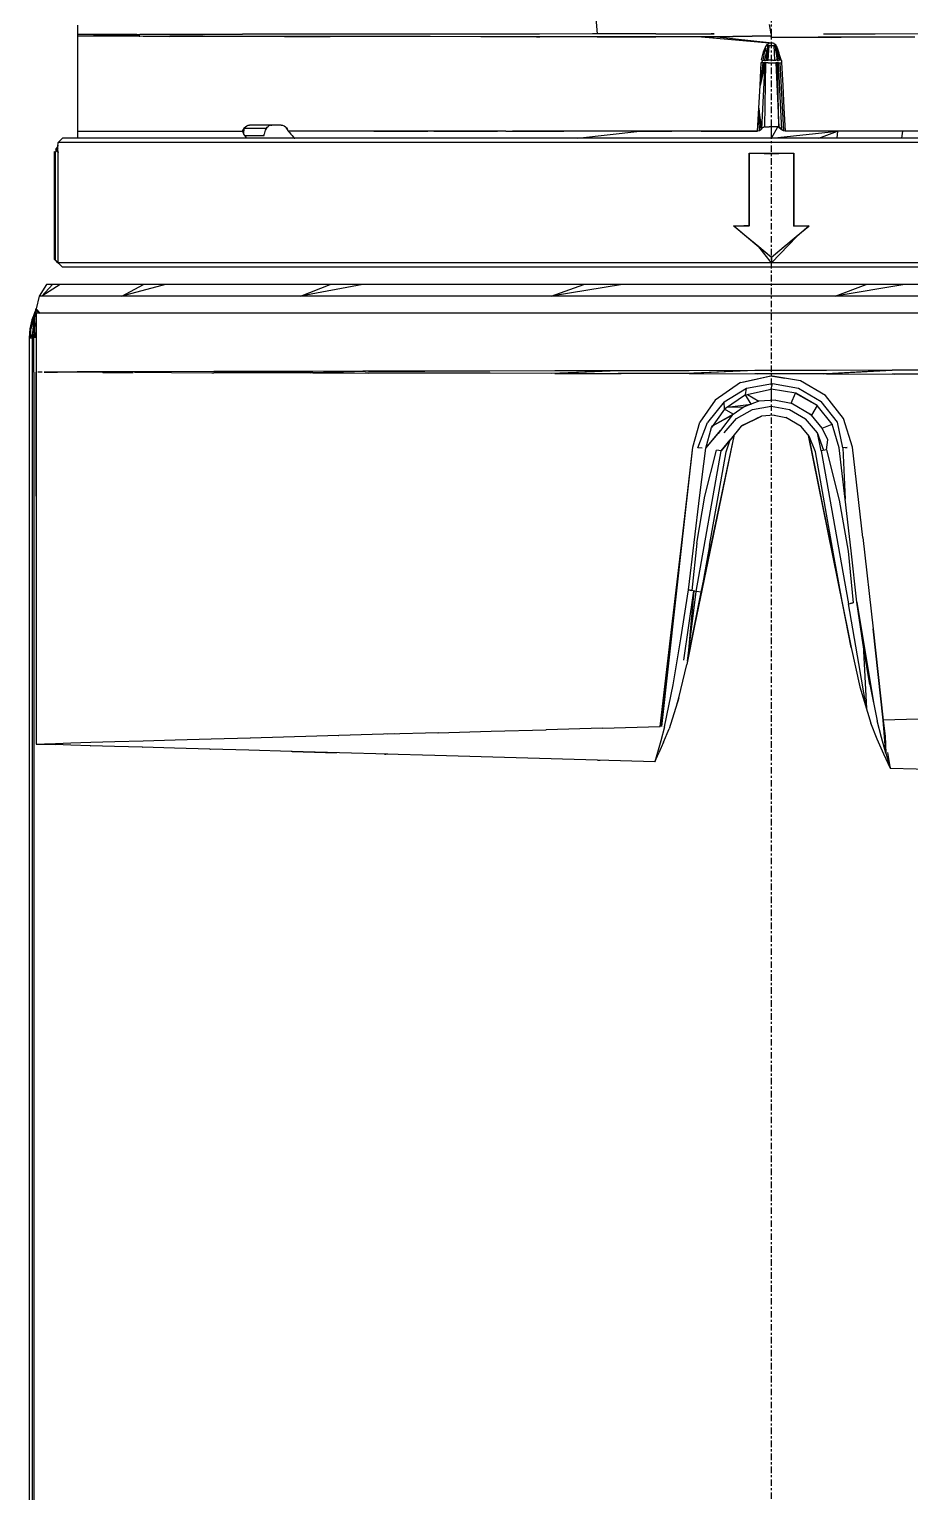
# Model space of a CAD drawing. Header units: millimetres. Extents: x -57554 to 16546, y 2142 to 98430.
# Drawn here: x -16935 to -16533, y 75720 to 76388 of the extents above; entities that cross this region are included whole.
import ezdxf

# ---------------------------------------------------------------- set-up
doc = ezdxf.new("R2010")
doc.units = ezdxf.units.MM
doc.linetypes.add('DXK_LINE_DOT3', pattern=[5.9187, 2.979, -0.9799, 0.9799, -0.9799])

msp = doc.modelspace()

# ---------------------------------------------------------------- linework, layer by layer
at = {"color": 1, "linetype": 'DXK_LINE_DOT3'}
msp.add_line((-16596.37, 71792.5), (-16596.37, 84292.5), dxfattribs=at)
at = {"color": 2, "linetype": 'Continuous'}
for p, q in [((-16913.37, 76389.99), (-16913.37, 76338.4)), ((-16676.5, 76393.23), (-16675.95, 76386.04)), ((-16596.49, 76386.12), (-16597.18, 76390.41)), ((-16906.08, 76385.79), (-16913.37, 76385.79)), ((-16896.7, 76384.98), (-16913.37, 76385)), ((-16897.7, 76385.8), (-16906.97, 76385.79)), ((-16906.03, 76385.79), (-16896.62, 76385.8)), ((-16896.51, 76385.8), (-16897.7, 76385.8)), ((-16884.81, 76384.96), (-16897.05, 76384.98)), ((-16886.27, 76385.81), (-16896.51, 76385.8)), ((-16896.51, 76385.8), (-16885.04, 76385.81)), ((-16886.27, 76385.81), (-16884.87, 76385.81)), ((-16885.12, 76384.96), (-16884.81, 76384.96)), ((-16885.04, 76385.81), (-16884.87, 76385.81)), ((-16871.43, 76385.83), (-16884.87, 76385.81)), ((-16871.51, 76384.95), (-16884.81, 76384.96)), ((-16883.35, 76384.96), (-16871.09, 76384.95)), ((-16871.16, 76385.83), (-16872.76, 76385.83)), ((-16871.09, 76384.95), (-16871.51, 76384.95)), ((-16857.28, 76385.85), (-16871.16, 76385.83)), ((-16871.16, 76385.83), (-16855.88, 76385.85)), ((-16855.43, 76384.93), (-16871.09, 76384.95)), ((-16855.49, 76385.85), (-16857.28, 76385.85)), ((-16855.43, 76384.93), (-16855.97, 76384.93)), ((-16838.02, 76385.87), (-16855.88, 76385.85)), ((-16855.49, 76385.85), (-16838.51, 76385.87)), ((-16837.95, 76384.91), (-16855.43, 76384.93)), ((-16838.51, 76385.87), (-16838.02, 76385.87)), ((-16819.44, 76385.89), (-16838.02, 76385.87)), ((-16819.53, 76384.89), (-16837.95, 76384.91)), ((-16797.93, 76384.86), (-16826.35, 76384.9)), ((-16818.81, 76385.89), (-16820.84, 76385.89)), ((-16797.99, 76385.91), (-16818.81, 76385.89)), ((-16818.74, 76384.89), (-16802.74, 76384.87)), ((-16802.74, 76384.87), (-16797.93, 76384.86)), ((-16797.99, 76385.91), (-16800.15, 76385.91)), ((-16776.74, 76385.93), (-16797.99, 76385.91)), ((-16775.75, 76384.83), (-16797.93, 76384.86)), ((-16775.81, 76385.94), (-16778, 76385.93)), ((-16752.3, 76384.81), (-16776.82, 76384.84)), ((-16753.4, 76385.96), (-16775.81, 76385.94)), ((-16752.34, 76385.96), (-16754.55, 76385.96)), ((-16728.97, 76385.99), (-16752.34, 76385.96)), ((-16727.7, 76384.78), (-16752.3, 76384.81)), ((-16727.74, 76385.99), (-16729.97, 76385.99)), ((-16727.7, 76384.78), (-16729.05, 76384.78)), ((-16702.24, 76386.01), (-16727.74, 76385.99)), ((-16703.67, 76384.75), (-16727.7, 76384.78)), ((-16675.93, 76384.72), (-16720.86, 76384.77)), ((-16703.67, 76384.75), (-16702.21, 76384.75)), ((-16677.49, 76386.04), (-16702.24, 76386.01)), ((-16649.13, 76386.07), (-16678.13, 76386.04)), ((-16649.13, 76384.69), (-16677.54, 76384.72)), ((-16675.93, 76384.72), (-16659.82, 76384.7)), ((-16659.82, 76384.7), (-16649.13, 76384.69)), ((-16649.13, 76386.07), (-16623.96, 76386.09)), ((-16649.13, 76386.07), (-16623.96, 76386.09)), ((-16623.76, 76384.66), (-16649.13, 76384.69)), ((-16622.53, 76384.66), (-16628.26, 76384.67)), ((-16628.26, 76384.67), (-16597.38, 76382.01)), ((-16623.96, 76386.09), (-16622.53, 76386.09)), ((-16622.53, 76386.09), (-16623.95, 76386.09)), ((-16623.76, 76384.66), (-16622.53, 76384.66)), ((-16596.49, 76385.14), (-16622.71, 76384.68)), ((-16622.53, 76384.66), (-16596.49, 76385.14)), ((-16597.38, 76382.01), (-16622.53, 76384.66)), ((-16596.49, 76386.12), (-16596.37, 76386.12)), ((-16596.49, 76386.12), (-16596.49, 76385.64)), ((-16596.49, 76385.64), (-16596.49, 76385.14)), ((-16596.49, 76384.63), (-16596.49, 76385.14)), ((-16596.49, 76384.63), (-16596.37, 76384.63)), ((-16596.37, 76385.64), (-16596.37, 76386.12)), ((-16596.37, 76385.14), (-16596.37, 76385.64)), ((-16596.37, 76384.63), (-16596.37, 76385.14)), ((-16596.37, 76384.63), (-16574.93, 76384.61)), ((-16572.54, 76384.6), (-16574.93, 76384.61)), ((-16574.93, 76384.61), (-16564.48, 76384.59)), ((-16572.58, 76386.14), (-16548.93, 76386.16)), ((-16553.05, 76384.58), (-16572.54, 76384.6)), ((-16548.84, 76384.58), (-16553.05, 76384.58)), ((-16530.87, 76384.56), (-16553.05, 76384.58)), ((-16548.93, 76386.16), (-16525.54, 76386.19)), ((-16600.86, 76374.18), (-16599.97, 76377.91)), ((-16600.16, 76374.06), (-16599.11, 76380.07)), ((-16599.97, 76377.91), (-16599.11, 76380.07)), ((-16599.56, 76373.96), (-16598.64, 76377.51)), ((-16599.11, 76380.07), (-16598.22, 76381.3)), ((-16598.64, 76377.51), (-16599.11, 76380.07)), ((-16598.64, 76377.51), (-16598.8, 76374.01)), ((-16598.21, 76379.6), (-16598.64, 76377.51)), ((-16598.34, 76374.06), (-16598.21, 76379.6)), ((-16598.07, 76381.14), (-16598.22, 76381.3)), ((-16598.22, 76381.3), (-16598.21, 76379.6)), ((-16598.22, 76381.3), (-16598.04, 76381.3)), ((-16597.93, 76380.97), (-16598.07, 76381.14)), ((-16598.04, 76381.3), (-16597.8, 76381.53)), ((-16597.79, 76380.81), (-16597.93, 76380.97)), ((-16597.82, 76374.06), (-16597.46, 76380.81)), ((-16597.8, 76381.53), (-16597.56, 76381.75)), ((-16597.79, 76380.81), (-16597.68, 76380.81)), ((-16597.68, 76380.81), (-16597.57, 76380.81)), ((-16597.46, 76380.81), (-16597.57, 76380.81)), ((-16597.56, 76381.75), (-16597.33, 76381.96)), ((-16597.46, 76380.81), (-16596.73, 76380.81)), ((-16597.33, 76381.96), (-16597.38, 76382.01)), ((-16597.38, 76382.01), (-16596.71, 76382.01)), ((-16596.73, 76380.81), (-16596.01, 76380.81)), ((-16596.71, 76382.01), (-16596.37, 76382.01)), ((-16596.37, 76382.01), (-16596.03, 76382.01)), ((-16596.03, 76382.01), (-16595.36, 76382.01)), ((-16596.01, 76380.81), (-16595.28, 76380.81)), ((-16595.36, 76382.01), (-16595.41, 76381.96)), ((-16595.41, 76381.96), (-16595.18, 76381.75)), ((-16595.17, 76380.81), (-16595.28, 76380.81)), ((-16595.28, 76380.81), (-16594.92, 76374.06)), ((-16595.18, 76381.75), (-16594.94, 76381.53)), ((-16595.17, 76380.81), (-16595.06, 76380.81)), ((-16595.06, 76380.81), (-16594.95, 76380.81)), ((-16594.95, 76380.81), (-16594.81, 76380.97)), ((-16594.94, 76381.53), (-16594.7, 76381.3)), ((-16594.81, 76380.97), (-16594.67, 76381.14)), ((-16594.81, 76380.97), (-16594.47, 76379.38)), ((-16594.7, 76381.3), (-16594.62, 76381.21)), ((-16594.52, 76381.3), (-16594.67, 76381.14)), ((-16594.67, 76381.14), (-16594.62, 76381.21)), ((-16594.67, 76381.14), (-16592.58, 76374.06)), ((-16594.67, 76381.14), (-16594.22, 76378.09)), ((-16593.18, 76373.96), (-16594.67, 76381.14)), ((-16594.62, 76381.21), (-16594.52, 76381.3)), ((-16594.61, 76381.2), (-16593.75, 76379.73)), ((-16594.47, 76379.38), (-16594.04, 76377.17)), ((-16594.04, 76377.17), (-16594.47, 76379.3)), ((-16593.61, 76373.91), (-16594.04, 76377.17)), ((-16593.75, 76379.73), (-16593, 76377.48)), ((-16591.88, 76374.18), (-16593, 76377.48)), ((-16601.55, 76362.5), (-16601, 76372.94)), ((-16600.27, 76372.91), (-16601.55, 76362.5)), ((-16599.65, 76372.89), (-16601.55, 76362.5)), ((-16599.21, 76372.89), (-16601.55, 76362.5)), ((-16601, 76372.94), (-16600.27, 76372.91)), ((-16601, 76372.94), (-16600.55, 76372.94)), ((-16600.86, 76374.18), (-16600.16, 76374.06)), ((-16600.8, 76342.72), (-16599.21, 76372.89)), ((-16600.55, 76372.94), (-16600.52, 76373.33)), ((-16600.52, 76373.33), (-16600.49, 76373.72)), ((-16600.49, 76373.72), (-16600.43, 76374.11)), ((-16599.65, 76372.89), (-16600.27, 76372.91)), ((-16600.16, 76374.06), (-16599.56, 76373.96)), ((-16599.21, 76372.89), (-16599.65, 76372.89)), ((-16599.07, 76372.9), (-16599.58, 76343.55)), ((-16599.56, 76373.96), (-16599.13, 76373.91)), ((-16599.21, 76372.89), (-16599.07, 76372.9)), ((-16598.8, 76374.01), (-16599.13, 76373.91)), ((-16598.89, 76372.89), (-16599.07, 76372.9)), ((-16598.66, 76372.89), (-16598.89, 76372.89)), ((-16598.8, 76374.01), (-16598.34, 76374.06)), ((-16598.41, 76372.88), (-16598.66, 76372.89)), ((-16598.14, 76372.87), (-16598.41, 76372.88)), ((-16598.34, 76374.06), (-16597.82, 76374.06)), ((-16597.85, 76372.86), (-16598.14, 76372.87)), ((-16597.85, 76372.86), (-16596.86, 76372.87)), ((-16596.85, 76374.08), (-16597.82, 76374.06)), ((-16596.86, 76372.87), (-16595.87, 76372.87)), ((-16595.89, 76374.08), (-16596.85, 76374.08)), ((-16595.89, 76374.08), (-16594.92, 76374.06)), ((-16595.87, 76372.87), (-16594.88, 76372.86)), ((-16594.92, 76374.06), (-16594.4, 76374.06)), ((-16594.88, 76372.86), (-16594.6, 76372.87)), ((-16594.6, 76372.87), (-16594.33, 76372.88)), ((-16593.94, 76374.01), (-16594.4, 76374.06)), ((-16594.08, 76372.89), (-16594.33, 76372.88)), ((-16594.33, 76372.88), (-16592.97, 76343.51)), ((-16593.85, 76372.89), (-16594.08, 76372.89)), ((-16593.61, 76373.91), (-16593.94, 76374.01)), ((-16593.67, 76372.9), (-16593.85, 76372.89)), ((-16593.52, 76372.89), (-16593.67, 76372.9)), ((-16593.61, 76373.91), (-16593.18, 76373.96)), ((-16592.97, 76343.51), (-16593.52, 76372.89)), ((-16593.09, 76372.89), (-16593.52, 76372.89)), ((-16592.58, 76374.06), (-16593.18, 76373.96)), ((-16593.09, 76372.89), (-16592.47, 76372.91)), ((-16591.53, 76342.19), (-16593.09, 76372.89)), ((-16592.58, 76374.06), (-16591.88, 76374.18)), ((-16592.47, 76372.91), (-16591.74, 76372.94)), ((-16592.47, 76372.91), (-16590.9, 76341.78)), ((-16591.88, 76374.18), (-16591.82, 76373.78)), ((-16591.82, 76373.78), (-16591.77, 76373.37)), ((-16591.77, 76373.37), (-16591.74, 76372.94)), ((-16591.74, 76372.94), (-16591.19, 76362.5)), ((-16602.1, 76352.06), (-16601.55, 76362.5)), ((-16591.19, 76362.5), (-16590.64, 76352.06)), ((-16602.64, 76341.62), (-16602.1, 76352.06)), ((-16601.83, 76341.78), (-16602.1, 76352.06)), ((-16602.1, 76352.06), (-16601.21, 76342.19)), ((-16600.8, 76342.72), (-16602.1, 76352.06)), ((-16590.64, 76352.06), (-16590.09, 76341.62)), ((-16837.93, 76341.62), (-16837.58, 76342.41)), ((-16837.66, 76340.98), (-16837.58, 76342.41)), ((-16837.58, 76342.41), (-16837.15, 76343.08)), ((-16837.58, 76342.41), (-16837.19, 76343.02)), ((-16837.31, 76340.32), (-16837.19, 76343.02)), ((-16837.15, 76343.08), (-16837.19, 76343.02)), ((-16837.19, 76343.02), (-16827.03, 76343.03)), ((-16837.15, 76343.08), (-16836.64, 76343.64)), ((-16836.64, 76343.64), (-16836.05, 76344.06)), ((-16836.05, 76344.06), (-16835.43, 76344.31)), ((-16835.43, 76344.31), (-16834.81, 76344.4)), ((-16820.3, 76344.4), (-16834.81, 76344.4)), ((-16827.33, 76342.56), (-16827.59, 76342.05)), ((-16827.03, 76343.03), (-16827.33, 76342.56)), ((-16827.03, 76343.03), (-16826.68, 76343.43)), ((-16826.68, 76343.43), (-16826.31, 76343.77)), ((-16826.31, 76343.77), (-16825.9, 76344.04)), ((-16825.48, 76344.24), (-16825.9, 76344.04)), ((-16825.04, 76344.36), (-16825.48, 76344.24)), ((-16825.04, 76344.36), (-16824.59, 76344.4)), ((-16820.3, 76344.4), (-16819.64, 76344.31)), ((-16819.64, 76344.31), (-16818.99, 76344.06)), ((-16818.99, 76344.06), (-16818.38, 76343.64)), ((-16818.38, 76343.64), (-16817.86, 76343.08)), ((-16817.82, 76343.02), (-16817.86, 76343.08)), ((-16817.86, 76343.08), (-16817.43, 76342.41)), ((-16817.43, 76342.41), (-16817.82, 76343.02)), ((-16817.09, 76341.62), (-16817.43, 76342.41)), ((-16601.21, 76342.19), (-16601.83, 76341.78)), ((-16600.8, 76342.72), (-16601.21, 76342.19)), ((-16600.8, 76342.72), (-16600.63, 76342.98)), ((-16600.63, 76342.98), (-16600.41, 76343.2)), ((-16600.41, 76343.2), (-16600.12, 76343.39)), ((-16600.12, 76343.39), (-16599.95, 76343.46)), ((-16599.95, 76343.46), (-16599.77, 76343.51)), ((-16599.58, 76343.55), (-16599.77, 76343.51)), ((-16599.39, 76343.56), (-16599.58, 76343.55)), ((-16599.39, 76343.56), (-16597.38, 76343.54)), ((-16595.36, 76343.54), (-16597.38, 76343.54)), ((-16596.37, 76338.4), (-16593.35, 76343.56)), ((-16596.37, 76338.4), (-16596.37, 76343.54)), ((-16593.35, 76343.56), (-16595.36, 76343.54)), ((-16591.53, 76342.19), (-16593.35, 76343.56)), ((-16593.35, 76343.56), (-16593.16, 76343.55)), ((-16593.16, 76343.55), (-16592.97, 76343.51)), ((-16592.97, 76343.51), (-16592.79, 76343.46)), ((-16592.79, 76343.46), (-16592.62, 76343.39)), ((-16592.62, 76343.39), (-16592.33, 76343.2)), ((-16592.11, 76342.98), (-16592.33, 76343.2)), ((-16591.94, 76342.72), (-16592.11, 76342.98)), ((-16591.53, 76342.19), (-16591.94, 76342.72)), ((-16590.9, 76341.78), (-16591.53, 76342.19)), ((-16922.33, 76334.59), (-16922.19, 76336.4)), ((-16922.19, 76336.4), (-16920.19, 76338.4)), ((-16270.55, 76336.4), (-16922.19, 76336.4)), ((-16865.88, 76338.4), (-16920.19, 76338.4)), ((-16913.37, 76341.62), (-16837.93, 76341.62)), ((-16814.39, 76338.4), (-16865.88, 76338.4)), ((-16837.66, 76340.98), (-16837.93, 76341.62)), ((-16837.31, 76340.32), (-16837.66, 76340.98)), ((-16836.89, 76339.66), (-16837.31, 76340.32)), ((-16836.89, 76339.66), (-16828.12, 76339.66)), ((-16836.04, 76338.4), (-16836.89, 76339.66)), ((-16828.12, 76339.66), (-16828.07, 76340.29)), ((-16827.96, 76340.9), (-16828.07, 76340.29)), ((-16827.8, 76341.49), (-16827.96, 76340.9)), ((-16827.59, 76342.05), (-16827.8, 76341.49)), ((-16793.56, 76341.62), (-16817.09, 76341.62)), ((-16817.09, 76341.62), (-16816.44, 76340.98)), ((-16816.44, 76340.98), (-16815.85, 76340.32)), ((-16815.85, 76340.32), (-16815.33, 76339.66)), ((-16815.33, 76339.66), (-16814.39, 76338.4)), ((-16814.39, 76338.4), (-16814.03, 76338.4)), ((-16780.36, 76338.4), (-16814.03, 76338.4)), ((-16780.36, 76338.4), (-16813.7, 76338.4)), ((-16786.53, 76341.62), (-16803.59, 76341.62)), ((-16768.56, 76341.62), (-16786.53, 76341.62)), ((-16780.03, 76338.4), (-16780.36, 76338.4)), ((-16743.02, 76338.4), (-16780.03, 76338.4)), ((-16742.75, 76338.4), (-16779.74, 76338.4)), ((-16777.92, 76341.62), (-16753.23, 76341.62)), ((-16753.23, 76341.62), (-16768.56, 76341.62)), ((-16742.21, 76341.62), (-16753.23, 76341.62)), ((-16750.55, 76341.62), (-16721.5, 76341.62)), ((-16703.04, 76338.4), (-16742.75, 76338.4)), ((-16702.84, 76338.4), (-16742.5, 76338.4)), ((-16717.67, 76341.62), (-16742.21, 76341.62)), ((-16717.67, 76341.62), (-16714.69, 76341.62)), ((-16717.67, 76341.62), (-16691.21, 76341.62)), ((-16685.96, 76341.62), (-16714.69, 76341.62)), ((-16661.15, 76338.4), (-16702.84, 76338.4)), ((-16661.03, 76338.4), (-16702.65, 76338.4)), ((-16656.48, 76341.62), (-16691.21, 76341.62)), ((-16680.35, 76341.62), (-16685.96, 76341.62)), ((-16684.98, 76338.4), (-16656.48, 76341.62)), ((-16618.09, 76338.4), (-16661.03, 76338.4)), ((-16618.09, 76338.4), (-16660.91, 76338.4)), ((-16660.09, 76341.62), (-16641.83, 76341.62)), ((-16641.83, 76341.62), (-16656.48, 76341.62)), ((-16626.56, 76341.62), (-16641.83, 76341.62)), ((-16628.4, 76341.62), (-16602.64, 76341.62)), ((-16602.64, 76341.62), (-16626.56, 76341.62)), ((-16574.73, 76338.4), (-16618.01, 76338.4)), ((-16601.83, 76341.78), (-16602.64, 76341.62)), ((-16596.37, 76338.4), (-16566.18, 76341.62)), ((-16590.09, 76341.62), (-16590.9, 76341.78)), ((-16375.65, 76341.62), (-16590.09, 76341.62)), ((-16574.64, 76338.4), (-16566.18, 76341.62)), ((-16489.9, 76338.4), (-16574.64, 76338.4)), ((-16566.18, 76341.62), (-16566.48, 76338.4)), ((-16536.79, 76338.4), (-16536.26, 76341.62)), ((-16923.87, 76282.9), (-16923.87, 76332.3)), ((-16923.47, 76331.9), (-16923.87, 76332.3)), ((-16923.47, 76282.59), (-16923.47, 76331.9)), ((-16923.37, 76331.88), (-16923.36, 76332.03)), ((-16923.37, 76282.5), (-16923.37, 76331.88)), ((-16922.83, 76333.7), (-16923.36, 76333.23)), ((-16923.27, 76333.07), (-16923.36, 76333.23)), ((-16923.27, 76332.32), (-16923.36, 76332.03)), ((-16923.32, 76332.18), (-16923.36, 76332.03)), ((-16923.27, 76332.32), (-16923.32, 76332.18)), ((-16923.27, 76333.07), (-16923.17, 76332.91)), ((-16923.27, 76332.32), (-16923.11, 76332.58)), ((-16922.78, 76332.52), (-16923.27, 76332.32)), ((-16923.2, 76332.46), (-16923.27, 76332.32)), ((-16923.11, 76332.58), (-16923.2, 76332.46)), ((-16923.17, 76332.91), (-16923.06, 76332.75)), ((-16923.11, 76332.58), (-16923.01, 76332.69)), ((-16923.06, 76332.75), (-16922.64, 76333.21)), ((-16922.61, 76333.13), (-16923.01, 76332.69)), ((-16923.01, 76332.69), (-16922.78, 76332.52)), ((-16922.93, 76333.61), (-16922.49, 76334.33)), ((-16922.49, 76334.32), (-16922.83, 76333.7)), ((-16922.64, 76333.21), (-16922.83, 76333.7)), ((-16922.78, 76332.52), (-16922.6, 76332.36)), ((-16922.64, 76333.21), (-16922.37, 76333.77)), ((-16922.35, 76333.66), (-16922.61, 76333.13)), ((-16922.14, 76331.64), (-16922.61, 76333.13)), ((-16922.6, 76332.36), (-16922.33, 76332.06)), ((-16922.37, 76335.02), (-16922.49, 76334.32)), ((-16922.37, 76333.77), (-16922.49, 76334.32)), ((-16922.28, 76335.25), (-16922.37, 76335.02)), ((-16922.37, 76333.77), (-16922.28, 76334.38)), ((-16922.35, 76333.66), (-16922.25, 76334.24)), ((-16922.11, 76331.64), (-16922.35, 76333.66)), ((-16922.33, 76332.06), (-16922.23, 76331.88)), ((-16922.25, 76334.24), (-16922.26, 76334.3)), ((-16922.23, 76331.88), (-16922.14, 76331.64)), ((-16922.17, 76281.45), (-16922.17, 76331.64)), ((-16922.1, 76281.4), (-16922.1, 76331.64)), ((-16606.56, 76331.59), (-16606.56, 76298.35)), ((-16606.56, 76331.59), (-16599.77, 76331.58)), ((-16606.46, 76298.25), (-16606.46, 76331.49)), ((-16606.46, 76331.49), (-16599.73, 76331.48)), ((-16599.77, 76331.58), (-16592.97, 76331.58)), ((-16599.73, 76331.48), (-16593.01, 76331.48)), ((-16593.01, 76331.48), (-16586.28, 76331.49)), ((-16592.97, 76331.58), (-16586.18, 76331.59)), ((-16586.28, 76331.49), (-16586.28, 76298.25)), ((-16586.18, 76331.59), (-16586.18, 76298.35)), ((-16607.92, 76293.55), (-16613.69, 76298.37)), ((-16613.69, 76298.37), (-16611.31, 76298.36)), ((-16611.08, 76298.26), (-16613.4, 76298.26)), ((-16613.4, 76298.26), (-16607.72, 76293.52)), ((-16611.31, 76298.36), (-16608.94, 76298.36)), ((-16608.77, 76298.25), (-16611.08, 76298.26)), ((-16606.56, 76298.35), (-16608.94, 76298.36)), ((-16606.46, 76298.25), (-16608.77, 76298.25)), ((-16583.97, 76298.25), (-16586.28, 76298.25)), ((-16586.18, 76298.35), (-16583.8, 76298.36)), ((-16585.02, 76293.52), (-16579.34, 76298.26)), ((-16579.05, 76298.37), (-16584.82, 76293.55)), ((-16581.66, 76298.26), (-16583.97, 76298.25)), ((-16583.8, 76298.36), (-16581.43, 76298.36)), ((-16579.34, 76298.26), (-16581.66, 76298.26)), ((-16581.43, 76298.36), (-16579.05, 76298.37)), ((-16602.14, 76288.71), (-16607.92, 76293.55)), ((-16607.72, 76293.52), (-16602.05, 76288.77)), ((-16596.37, 76283.87), (-16602.14, 76288.71)), ((-16596.37, 76281.4), (-16602.14, 76288.71)), ((-16602.05, 76288.77), (-16596.37, 76284.01)), ((-16596.37, 76281.4), (-16584.82, 76293.55)), ((-16596.37, 76284.01), (-16590.69, 76288.77)), ((-16590.59, 76288.71), (-16596.37, 76283.87)), ((-16590.69, 76288.77), (-16585.02, 76293.52)), ((-16584.82, 76293.55), (-16590.59, 76288.71)), ((-16923.74, 76282.77), (-16923.87, 76282.9)), ((-16923.6, 76282.67), (-16923.74, 76282.77)), ((-16923.6, 76282.67), (-16923.13, 76282.26)), ((-16923.47, 76282.59), (-16923.6, 76282.67)), ((-16923.6, 76282.66), (-16923.06, 76282.2)), ((-16923.47, 76282.59), (-16920.19, 76279.4)), ((-16923.37, 76282.5), (-16923.42, 76282.55)), ((-16922.97, 76282.15), (-16923.37, 76282.5)), ((-16922.57, 76281.79), (-16922.97, 76282.15)), ((-16596.37, 76283.87), (-16596.37, 76281.4)), ((-16922.57, 76281.79), (-16922.17, 76281.45)), ((-16270.64, 76281.4), (-16922.1, 76281.4)), ((-16272.55, 76279.4), (-16920.19, 76279.4)), ((-16927.57, 76271.5), (-16930.83, 76266.15)), ((-16921.22, 76271.5), (-16929.58, 76266.15)), ((-16929.58, 76266.15), (-16924.73, 76271.5)), ((-16265.19, 76271.5), (-16927.57, 76271.5)), ((-16873.19, 76271.5), (-16893.07, 76266.15)), ((-16893.07, 76266.15), (-16883.2, 76271.5)), ((-16783.02, 76271.5), (-16811.4, 76266.15)), ((-16811.4, 76266.15), (-16797.99, 76271.5)), ((-16664.43, 76271.5), (-16696.99, 76266.15)), ((-16696.99, 76266.15), (-16682.09, 76271.5)), ((-16535.48, 76271.5), (-16567.26, 76266.15)), ((-16567.26, 76266.15), (-16553.14, 76271.5)), ((-16930.83, 76266.15), (-16932.27, 76260.44)), ((-16261.91, 76266.15), (-16930.83, 76266.15)), ((-16934.14, 76255.39), (-16935.06, 76251.33)), ((-16932.55, 76258.49), (-16934.72, 76251.27)), ((-16932.81, 76258.8), (-16934.14, 76255.39)), ((-16933.95, 76254.88), (-16932.6, 76258.53)), ((-16933.95, 76254.88), (-16932.55, 76258.49)), ((-16933.17, 76257.88), (-16932.81, 76258.8)), ((-16932.92, 76256.08), (-16933.1, 76254.57)), ((-16932.92, 76256.08), (-16932.76, 76257.2)), ((-16932.77, 76257.2), (-16932.92, 76256.08)), ((-16932.6, 76258.53), (-16932.89, 76257.76)), ((-16932.89, 76257.76), (-16932.78, 76258.15)), ((-16932.51, 76257.58), (-16932.83, 76257.16)), ((-16932.83, 76257.16), (-16932.72, 76257.48)), ((-16932.83, 76257.16), (-16932.77, 76257.2)), ((-16932.82, 76258.6), (-16932.64, 76259.26)), ((-16932.82, 76258.6), (-16932.81, 76258.88)), ((-16932.81, 76258.88), (-16932.41, 76259.86)), ((-16932.81, 76258.88), (-16932.64, 76259.26)), ((-16932.6, 76258.53), (-16932.78, 76258.15)), ((-16932.77, 76257.2), (-16932.51, 76257.58)), ((-16932.72, 76257.48), (-16932.63, 76258.06)), ((-16932.64, 76259.26), (-16932.41, 76259.86)), ((-16932.63, 76258.06), (-16932.55, 76258.49)), ((-16932.43, 76258.97), (-16932.6, 76258.53)), ((-16932.6, 76258.53), (-16932.5, 76258.75)), ((-16932.55, 76258.49), (-16932.43, 76258.97)), ((-16932.43, 76258.97), (-16932.51, 76257.58)), ((-16932.32, 76259.43), (-16932.43, 76258.97)), ((-16932.41, 76259.86), (-16932.29, 76260.37)), ((-16932.3, 76260.15), (-16932.26, 76260.59)), ((-16932.3, 76260.15), (-16932.28, 76260.38)), ((-16932.3, 76260.15), (-16932.3, 76259.94)), ((-16932.3, 76259.94), (-16932.28, 76259.77)), ((-16932.29, 76260.37), (-16932.26, 76260.59)), ((-16932.28, 76260.42), (-16932.26, 76260.59)), ((-16932.28, 76260.38), (-16932.26, 76259.89)), ((-16932.28, 76260.37), (-16930.4, 76258.5)), ((-16930.4, 76258.5), (-16932.27, 76260.42)), ((-16932.26, 76259.89), (-16930.4, 76258.5)), ((-16932.25, 76259.62), (-16932.26, 76259.89)), ((-16260.39, 76258.5), (-16932.24, 76258.5)), ((-16932.24, 76258.5), (-16932.21, 76257.07)), ((-16932.21, 76257.07), (-16932.19, 76255.16)), ((-16935.06, 76251.33), (-16935.37, 76247.19)), ((-16934.76, 76251.07), (-16935.03, 76247.19)), ((-16935.03, 76247.19), (-16933.82, 76248.88)), ((-16933.95, 76254.88), (-16934.76, 76251.07)), ((-16933.87, 76247.19), (-16933.82, 76248.88)), ((-16933.82, 76248.88), (-16933.65, 76250.56)), ((-16933.65, 76250.56), (-16933.57, 76251.1)), ((-16933.57, 76251.1), (-16933.39, 76252.22)), ((-16933.39, 76252.22), (-16933.1, 76254.57)), ((-16933.3, 76252.64), (-16933.39, 76252.22)), ((-16933.39, 76252.22), (-16933.35, 76250.51)), ((-16933.35, 76250.51), (-16933.32, 76248.83)), ((-16933.32, 76247.19), (-16933.32, 76248.83)), ((-16933.1, 76254.57), (-16933.3, 76252.64)), ((-16933.1, 76254.57), (-16932.75, 76252.38)), ((-16932.7, 76247.19), (-16932.75, 76252.38)), ((-16932.33, 76252.57), (-16932.19, 76255.16)), ((-16932.19, 76255.16), (-16932.17, 76252.76)), ((-16932.17, 76252.76), (-16932.16, 76250.87)), ((-16932.16, 76250.87), (-16932.15, 76249.02)), ((-16932.15, 76249.02), (-16932.15, 76247.19)), ((-16935.37, 76247.19), (-16935.37, 75256.56)), ((-16935.37, 76247.19), (-16935.03, 76247.19)), ((-16935.03, 76247.19), (-16934.98, 76247.19)), ((-16934.98, 76247.19), (-16934.87, 76247.19)), ((-16934.87, 76247.19), (-16934.69, 76247.19)), ((-16934.69, 76247.19), (-16934.47, 76247.19)), ((-16934.47, 76247.19), (-16934.19, 76247.19)), ((-16934.19, 76247.19), (-16933.87, 76247.19)), ((-16933.87, 75256.56), (-16933.87, 76247.19)), ((-16933.32, 76231.5), (-16933.32, 76247.19)), ((-16932.15, 76247.19), (-16932.15, 76231.5)), ((-16933.32, 76231.5), (-16933.32, 76174.83)), ((-16932.14, 76231.5), (-16932.2, 76231.5)), ((-16932.15, 76174.83), (-16932.14, 76231.5)), ((-16932.15, 76231.5), (-16932.15, 76174.83)), ((-16929.4, 76231.5), (-16931.45, 76231.5)), ((-16928.62, 76231.5), (-16922.49, 76231.54)), ((-16922.56, 76231.46), (-16928.62, 76231.5)), ((-16922.56, 76231.54), (-16922.49, 76231.54)), ((-16922.49, 76231.46), (-16922.56, 76231.46)), ((-16913.51, 76231.57), (-16922.49, 76231.54)), ((-16913.51, 76231.42), (-16922.49, 76231.46)), ((-16901.76, 76231.61), (-16913.51, 76231.57)), ((-16902.13, 76231.39), (-16913.51, 76231.42)), ((-16902.13, 76231.61), (-16901.76, 76231.61)), ((-16887.34, 76231.65), (-16901.76, 76231.61)), ((-16901.76, 76231.39), (-16887.89, 76231.35)), ((-16901.76, 76231.39), (-16887.89, 76231.35)), ((-16870.38, 76231.7), (-16887.34, 76231.65)), ((-16870.38, 76231.3), (-16887.34, 76231.34)), ((-16871.11, 76231.7), (-16870.38, 76231.7)), ((-16851.03, 76231.75), (-16870.38, 76231.7)), ((-16870.38, 76231.3), (-16851.94, 76231.25)), ((-16870.38, 76231.3), (-16851.03, 76231.25)), ((-16851.94, 76231.25), (-16851.03, 76231.25)), ((-16829.44, 76231.8), (-16851.03, 76231.75)), ((-16829.45, 76231.2), (-16851.03, 76231.25)), ((-16829.45, 76231.2), (-16830.53, 76231.21)), ((-16830.52, 76231.79), (-16829.44, 76231.8)), ((-16805.83, 76231.15), (-16829.45, 76231.2)), ((-16805.82, 76231.85), (-16829.44, 76231.8)), ((-16807.05, 76231.16), (-16781.71, 76231.89)), ((-16781.71, 76231.89), (-16805.83, 76231.15)), ((-16805.83, 76231.15), (-16780.38, 76231.1)), ((-16781.71, 76231.89), (-16805.82, 76231.85)), ((-16754.74, 76231.95), (-16782.96, 76231.89)), ((-16780.38, 76231.1), (-16781.72, 76231.11)), ((-16753.32, 76231.05), (-16780.38, 76231.1)), ((-16780.37, 76231.9), (-16754.72, 76231.95)), ((-16724.95, 76232), (-16754.74, 76231.95)), ((-16724.89, 76231), (-16753.32, 76231.05)), ((-16695.34, 76230.94), (-16726.37, 76231)), ((-16693.89, 76232.06), (-16726.36, 76232)), ((-16666.4, 76232.11), (-16696.84, 76230.95)), ((-16666.4, 76232.11), (-16695.34, 76230.94)), ((-16695.34, 76230.94), (-16664.92, 76230.89)), ((-16664.92, 76232.11), (-16695.33, 76232.06)), ((-16633.9, 76230.83), (-16666.41, 76230.89)), ((-16664.92, 76232.11), (-16666.4, 76232.11)), ((-16633.9, 76232.17), (-16664.92, 76232.11)), ((-16603.95, 76232.23), (-16635.35, 76230.83)), ((-16602.56, 76232.24), (-16633.9, 76232.17)), ((-16603.95, 76232.23), (-16633.9, 76230.83)), ((-16633.9, 76230.83), (-16602.55, 76230.77)), ((-16610.55, 76226.72), (-16596.69, 76229.82)), ((-16608.84, 76227.1), (-16596.69, 76229.82)), ((-16602.56, 76232.24), (-16603.95, 76232.23)), ((-16571.15, 76230.7), (-16603.95, 76230.77)), ((-16571.16, 76232.3), (-16602.56, 76232.24)), ((-16571.15, 76230.7), (-16602.55, 76230.77)), ((-16596.69, 76229.82), (-16595.9, 76229.69)), ((-16596.69, 76229.82), (-16590.27, 76228.76)), ((-16583.1, 76227.58), (-16595.9, 76229.69)), ((-16572.47, 76230.7), (-16541.22, 76232.37)), ((-16539.98, 76232.37), (-16571.16, 76232.3)), ((-16541.22, 76232.37), (-16571.15, 76230.7)), ((-16571.15, 76230.7), (-16539.96, 76230.63)), ((-16422.85, 76232.63), (-16541.22, 76232.37)), ((-16509.26, 76230.57), (-16541.2, 76230.63)), ((-16610.55, 76226.72), (-16622.06, 76218.73)), ((-16618, 76217.91), (-16607.67, 76224.1)), ((-16610.55, 76226.72), (-16608.84, 76227.1)), ((-16608.14, 76221.12), (-16607.67, 76224.1)), ((-16608.14, 76221.12), (-16596.52, 76223.69)), ((-16607.67, 76224.1), (-16595.87, 76226.29)), ((-16596.52, 76223.69), (-16595.87, 76226.29)), ((-16585.13, 76221.88), (-16596.52, 76223.69)), ((-16596.52, 76223.69), (-16596.4, 76218.6)), ((-16595.87, 76226.29), (-16584.03, 76224.23)), ((-16587.32, 76217.29), (-16585.32, 76221.91)), ((-16585.32, 76221.91), (-16575.58, 76216.34)), ((-16575.53, 76216.31), (-16585.13, 76221.88)), ((-16584.03, 76224.23), (-16573.64, 76218.1)), ((-16571.64, 76220.77), (-16583.1, 76227.58)), ((-16622.06, 76218.73), (-16629.03, 76208.66)), ((-16618, 76217.91), (-16625.48, 76208.41)), ((-16617.81, 76214.54), (-16618, 76217.91)), ((-16608.14, 76221.12), (-16617.81, 76214.54)), ((-16616.51, 76215.42), (-16605.65, 76216.86)), ((-16616.51, 76215.42), (-16608.87, 76215.67)), ((-16608.87, 76215.67), (-16614.33, 76211.86)), ((-16602.08, 76218.17), (-16608.87, 76215.67)), ((-16608.14, 76221.12), (-16607.31, 76221.31)), ((-16605.65, 76216.86), (-16608.14, 76221.12)), ((-16607.31, 76221.31), (-16602.08, 76218.17)), ((-16604.94, 76214.47), (-16596.53, 76215.92)), ((-16594.4, 76218.75), (-16602.08, 76218.17)), ((-16596.53, 76215.92), (-16588.12, 76214.43)), ((-16594.4, 76218.75), (-16587.32, 76217.29)), ((-16587.07, 76217.14), (-16587.32, 76217.29)), ((-16578.11, 76211.82), (-16587.32, 76217.29)), ((-16575.53, 76216.31), (-16578.11, 76211.82)), ((-16575.58, 76216.34), (-16575.53, 76216.31)), ((-16568.63, 76207.71), (-16575.53, 76216.31)), ((-16566.16, 76208.58), (-16573.64, 76218.1)), ((-16563.37, 76210.32), (-16571.64, 76220.77)), ((-16632.3, 76197.14), (-16629.03, 76208.66)), ((-16617.81, 76214.54), (-16623.68, 76206.23)), ((-16623.21, 76206.89), (-16613.82, 76212.22)), ((-16623.21, 76206.89), (-16614.33, 76211.86)), ((-16614.33, 76211.86), (-16619.63, 76204.82)), ((-16617.89, 76203.76), (-16612.36, 76210.26)), ((-16613.82, 76212.22), (-16617.81, 76214.54)), ((-16612.36, 76210.26), (-16604.94, 76214.47)), ((-16610.25, 76206.84), (-16600.89, 76211.45)), ((-16609.81, 76207.06), (-16603.43, 76210.2)), ((-16600.89, 76211.45), (-16603.43, 76210.2)), ((-16595.1, 76211.83), (-16600.89, 76211.45)), ((-16595.1, 76211.83), (-16589.77, 76210.73)), ((-16589.77, 76210.73), (-16589.56, 76210.61)), ((-16582.82, 76206.66), (-16589.77, 76210.73)), ((-16588.12, 76214.43), (-16580.72, 76210.19)), ((-16575.23, 76203.7), (-16580.72, 76210.19)), ((-16578.93, 76212.31), (-16578.11, 76211.82)), ((-16573.13, 76205.82), (-16578.11, 76211.82)), ((-16563.77, 76196.95), (-16566.16, 76208.58)), ((-16559.31, 76197.27), (-16563.37, 76210.32)), ((-16634.7, 76099.45), (-16613.21, 76203.07)), ((-16629.96, 76196.91), (-16625.48, 76208.41)), ((-16628.49, 76130.89), (-16613.21, 76203.07)), ((-16626.39, 76196.72), (-16623.68, 76206.23)), ((-16626.39, 76196.72), (-16619.63, 76204.82)), ((-16626.39, 76196.72), (-16620.62, 76203.5)), ((-16623.68, 76206.23), (-16623.21, 76206.89)), ((-16619.6, 76204.87), (-16620.62, 76203.5)), ((-16610.25, 76206.84), (-16615.14, 76200.6)), ((-16610.25, 76206.84), (-16609.81, 76207.06)), ((-16579.04, 76202.21), (-16582.82, 76206.66)), ((-16579.37, 76202.6), (-16560, 76105.73)), ((-16563.76, 76125.19), (-16579.37, 76202.6)), ((-16578.82, 76201.65), (-16579.04, 76202.21)), ((-16576.27, 76195.04), (-16579.04, 76202.21)), ((-16573.6, 76195.51), (-16575.23, 76203.7)), ((-16572.36, 76195.73), (-16575.23, 76203.7)), ((-16573.13, 76205.82), (-16568.63, 76207.71)), ((-16572.8, 76205.12), (-16573.13, 76205.82)), ((-16570.63, 76200.52), (-16573.13, 76205.82)), ((-16568.63, 76207.71), (-16568.58, 76207.55)), ((-16565.35, 76196.95), (-16568.63, 76207.71)), ((-16646.55, 76069.51), (-16632.3, 76197.14)), ((-16637.19, 76155.03), (-16632.3, 76197.14)), ((-16630.77, 76131.31), (-16619.38, 76195.47)), ((-16627.93, 76196.76), (-16629.96, 76196.91)), ((-16628.98, 76175.23), (-16626.39, 76196.72)), ((-16626.74, 76174.75), (-16621.44, 76195.86)), ((-16619.38, 76195.47), (-16621.44, 76195.86)), ((-16614.35, 76201.61), (-16619.38, 76195.47)), ((-16619.38, 76195.47), (-16615.14, 76200.6)), ((-16617, 76195.04), (-16615.14, 76200.6)), ((-16571.25, 76195.92), (-16573.6, 76195.51)), ((-16573.6, 76195.51), (-16561.2, 76125.64)), ((-16571.25, 76195.92), (-16570.63, 76200.52)), ((-16571.25, 76195.92), (-16565.44, 76172.93)), ((-16562.63, 76173.41), (-16565.35, 76196.95)), ((-16561.7, 76197.06), (-16563.77, 76196.95)), ((-16563.77, 76196.95), (-16562.63, 76173.41)), ((-16562.73, 76197), (-16561.7, 76197.06)), ((-16554.56, 76155.9), (-16559.31, 76197.27)), ((-16624.67, 76152.23), (-16617, 76195.04)), ((-16572.1, 76171.75), (-16576.27, 76195.04)), ((-16631.59, 76153.66), (-16628.98, 76175.23)), ((-16933.32, 76174.83), (-16933.32, 76118.17)), ((-16932.15, 76174.83), (-16932.15, 76118.17)), ((-16630.48, 76153.35), (-16626.74, 76174.75)), ((-16567.93, 76148.46), (-16572.1, 76171.75)), ((-16565.44, 76172.93), (-16561.36, 76149.64)), ((-16559.94, 76149.87), (-16562.63, 76173.41)), ((-16637.19, 76155.03), (-16646.55, 76069.51)), ((-16642.17, 76112.51), (-16637.19, 76155.03)), ((-16554.56, 76155.9), (-16549.86, 76114.27)), ((-16634.22, 76131.99), (-16631.59, 76153.66)), ((-16634.22, 76132.01), (-16631.59, 76153.66)), ((-16630.48, 76153.35), (-16632.74, 76131.68)), ((-16624.67, 76152.23), (-16628.49, 76130.89)), ((-16563.76, 76125.19), (-16567.93, 76148.46)), ((-16563.76, 76125.19), (-16567.93, 76148.46)), ((-16561.36, 76149.64), (-16558.95, 76126.05)), ((-16557.28, 76126.35), (-16559.94, 76149.87)), ((-16637.69, 76109.56), (-16634.22, 76131.99)), ((-16636.29, 76099.81), (-16631.76, 76131.5)), ((-16628.49, 76130.89), (-16635.04, 76097.84)), ((-16631.76, 76131.5), (-16634.72, 76099.45)), ((-16634.72, 76099.45), (-16630.77, 76131.31)), ((-16634.72, 76099.45), (-16628.49, 76130.89)), ((-16634.22, 76131.99), (-16632.74, 76131.68)), ((-16632.74, 76131.68), (-16634.22, 76131.99)), ((-16630.77, 76131.31), (-16632.74, 76131.68)), ((-16628.49, 76130.89), (-16630.77, 76131.31)), ((-16560, 76105.73), (-16563.76, 76125.19)), ((-16560, 76105.73), (-16563.76, 76125.19)), ((-16561.2, 76125.64), (-16558.95, 76126.05)), ((-16556.37, 76098.38), (-16561.2, 76125.64)), ((-16558.95, 76126.05), (-16560.19, 76125.82)), ((-16554.37, 76106.91), (-16557.28, 76126.35)), ((-16557.28, 76126.35), (-16549.52, 76079.77)), ((-16933.32, 76118.17), (-16933.33, 76061.5)), ((-16932.15, 76118.17), (-16932.15, 76061.5)), ((-16642.17, 76112.51), (-16647.24, 76069.58)), ((-16647.24, 76069.58), (-16642.17, 76112.51)), ((-16646.55, 76069.51), (-16642.17, 76112.51)), ((-16641.23, 76088.59), (-16637.69, 76109.56)), ((-16545.24, 76072.44), (-16549.86, 76114.27)), ((-16549.86, 76114.27), (-16545.24, 76072.44)), ((-16560, 76105.73), (-16555.91, 76087.66)), ((-16554.37, 76106.91), (-16552.91, 76077.78)), ((-16551.35, 76088.83), (-16554.37, 76106.91)), ((-16638.62, 76082.62), (-16635.04, 76097.84)), ((-16552.91, 76077.78), (-16556.37, 76098.38)), ((-16645.22, 76069.37), (-16641.23, 76088.59)), ((-16551.35, 76088.83), (-16547.99, 76072.22)), ((-16638.62, 76082.62), (-16643.13, 76068.52)), ((-16639.63, 76079.46), (-16638.62, 76082.62)), ((-16555.91, 76087.66), (-16550.89, 76071.12)), ((-16724.38, 76067.4), (-16699.29, 76068.11)), ((-16699.41, 76068.11), (-16699.29, 76068.11)), ((-16673.53, 76068.84), (-16699.29, 76068.11)), ((-16673.53, 76068.84), (-16647.24, 76069.58)), ((-16673.53, 76068.84), (-16647.24, 76069.58)), ((-16645.22, 76069.37), (-16646.88, 76063.04)), ((-16645.61, 76062.48), (-16643.13, 76068.52)), ((-16547.99, 76063.8), (-16550.89, 76071.12)), ((-16546.09, 76064.59), (-16547.99, 76072.22)), ((-16513.81, 76073.31), (-16545.24, 76072.44)), ((-16545.24, 76072.44), (-16544.33, 76065.09)), ((-16544.11, 76057.41), (-16545.24, 76072.44)), ((-16545.24, 76072.44), (-16544.33, 76065.09)), ((-16933.33, 76061.5), (-16933.33, 75278.81)), ((-16932.21, 76061.5), (-16932.15, 76061.5)), ((-16932.16, 76061.5), (-16931.43, 76061.5)), ((-16932.15, 76061.5), (-16931.43, 76061.5)), ((-16931.43, 76061.5), (-16928.43, 76061.5)), ((-16930.19, 76061.5), (-16929.3, 76061.5)), ((-16929.3, 76061.5), (-16928.43, 76061.5)), ((-16928.43, 76061.5), (-16923.38, 76061.69)), ((-16928.43, 76061.5), (-16923.43, 76061.31)), ((-16923.38, 76061.69), (-16928.41, 76061.5)), ((-16928.41, 76061.5), (-16923.43, 76061.31)), ((-16916.35, 76061.95), (-16923.38, 76061.69)), ((-16907.3, 76062.22), (-16916.35, 76061.95)), ((-16896.27, 76062.52), (-16907.3, 76062.22)), ((-16883.37, 76062.88), (-16896.27, 76062.52)), ((-16868.69, 76063.3), (-16883.37, 76062.88)), ((-16868.76, 76063.3), (-16868.69, 76063.3)), ((-16852.32, 76063.77), (-16868.69, 76063.3)), ((-16834.35, 76064.28), (-16852.32, 76063.77)), ((-16768.57, 76066.15), (-16834.48, 76064.28)), ((-16794.15, 76065.42), (-16793.98, 76065.43)), ((-16748.62, 76066.71), (-16771.86, 76066.05)), ((-16748.78, 76066.71), (-16748.62, 76066.71)), ((-16748.62, 76066.71), (-16724.38, 76067.4)), ((-16646.88, 76063.04), (-16648.38, 76057.75)), ((-16645.61, 76062.48), (-16647.81, 76057.48)), ((-16545.05, 76056.99), (-16547.99, 76063.8)), ((-16544.11, 76057.41), (-16546.09, 76064.59)), ((-16544.33, 76065.09), (-16544.11, 76057.41)), ((-16923.43, 76061.31), (-16923.36, 76061.31)), ((-16916.41, 76061.05), (-16923.43, 76061.31)), ((-16907.41, 76060.78), (-16916.41, 76061.05)), ((-16907.41, 76060.78), (-16907.26, 76060.77)), ((-16896.46, 76060.48), (-16907.41, 76060.78)), ((-16883.66, 76060.12), (-16896.46, 76060.48)), ((-16883.66, 76060.12), (-16883.48, 76060.12)), ((-16869.1, 76059.7), (-16883.66, 76060.12)), ((-16852.86, 76059.24), (-16869.1, 76059.7)), ((-16852.86, 76059.24), (-16852.59, 76059.24)), ((-16835.04, 76058.74), (-16852.86, 76059.24)), ((-16815.73, 76058.19), (-16835.04, 76058.74)), ((-16771.62, 76056.94), (-16815.73, 76058.19)), ((-16815.33, 76058.18), (-16815.73, 76058.19)), ((-16815.33, 76058.18), (-16795.07, 76057.6)), ((-16773.17, 76056.98), (-16772.56, 76056.96)), ((-16750.16, 76056.33), (-16772.56, 76056.96)), ((-16675.76, 76054.22), (-16750.16, 76056.33)), ((-16648.38, 76057.75), (-16649.68, 76053.48)), ((-16649.68, 76053.48), (-16647.81, 76057.48)), ((-16542.01, 76050.44), (-16545.05, 76056.99)), ((-16544.11, 76057.41), (-16542.01, 76050.44)), ((-16542.01, 76050.44), (-16543.25, 76057.75)), ((-16675.76, 76054.22), (-16674.62, 76054.18)), ((-16649.68, 76053.48), (-16675.76, 76054.22)), ((-16510.82, 76049.56), (-16542.01, 76050.44))]:
    msp.add_line(p, q, dxfattribs=at)

doc.saveas('drawing.dxf')
